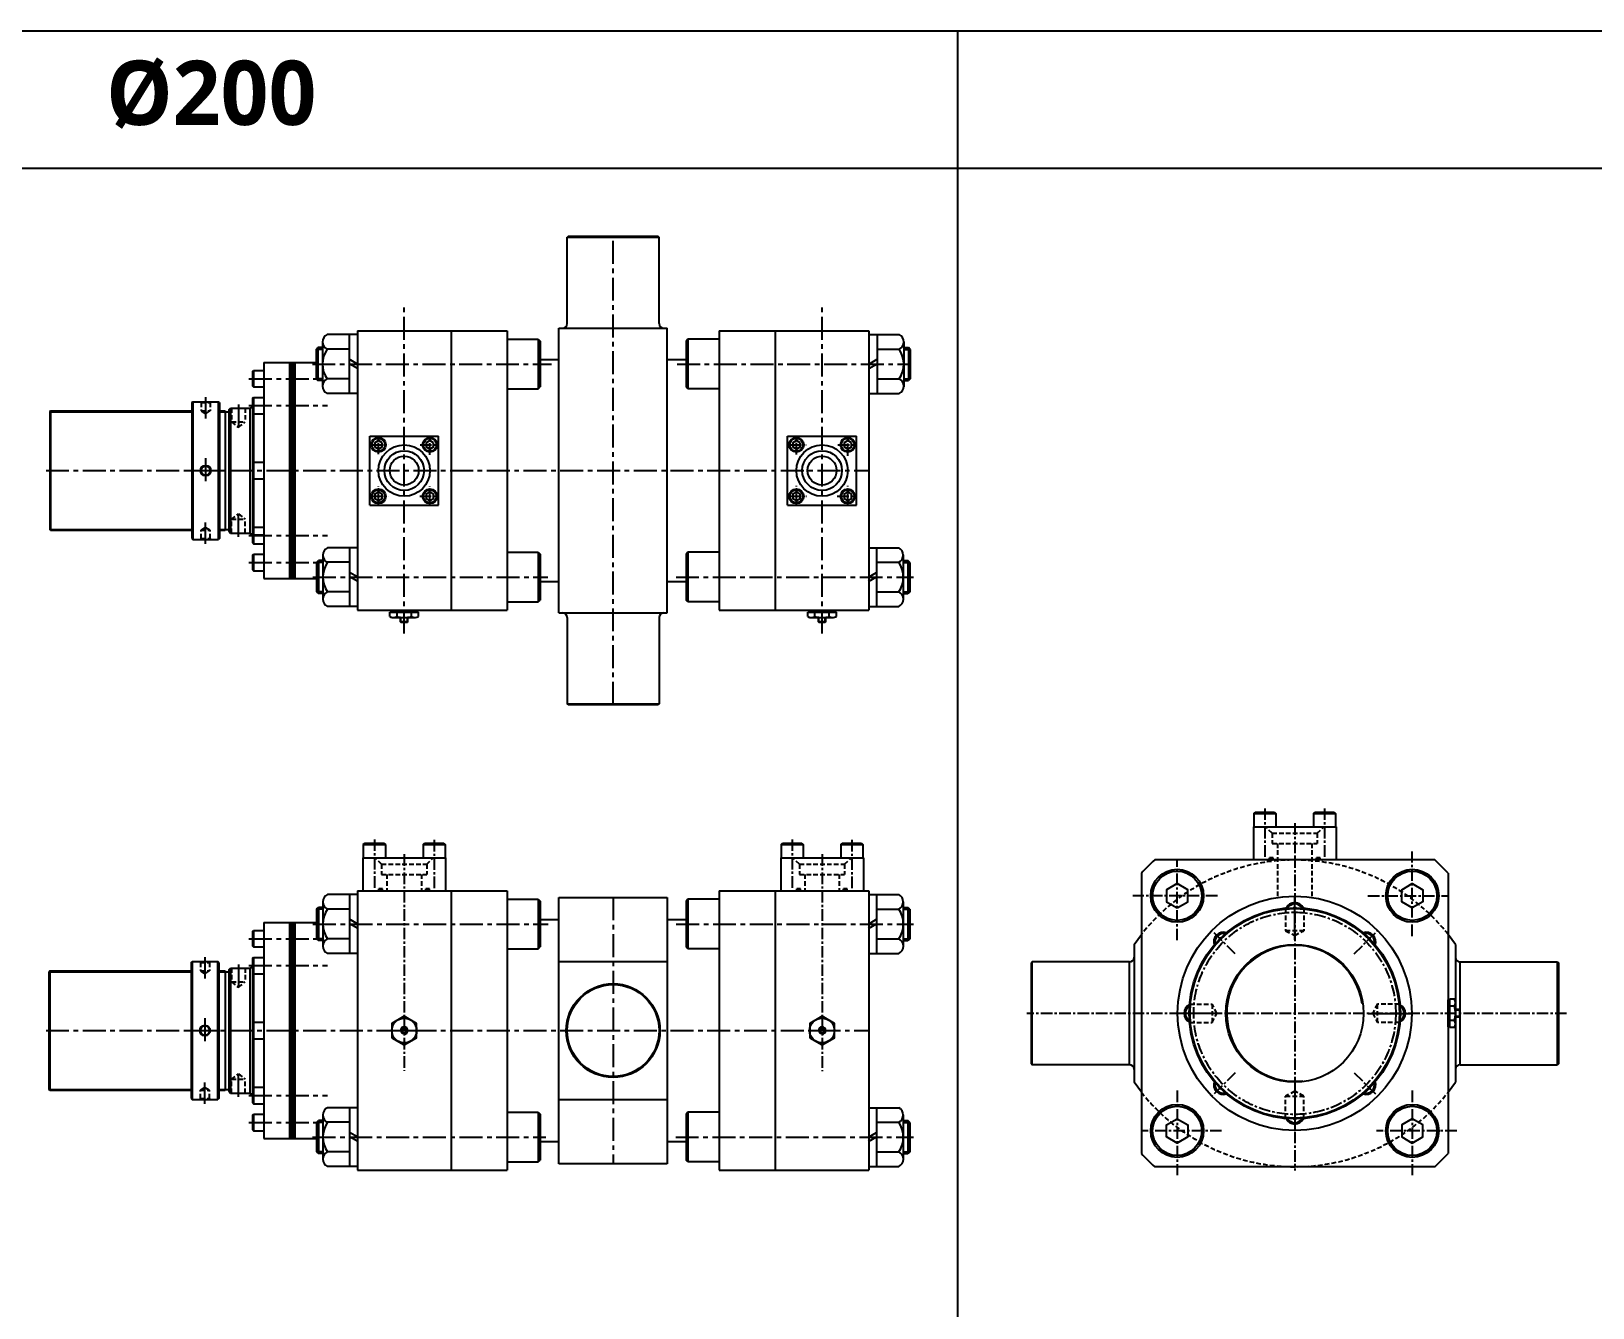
# Model space of a CAD drawing. Extents: x -819 to 9946, y 0 to 4813.
# Drawn here: x 4964 to 6664, y 1437 to 2827 of the extents above; entities that cross this region are included whole.
import ezdxf

# ---------------------------------------------------------------- set-up
doc = ezdxf.new("R2010")
doc.units = 0
doc.header["$LTSCALE"] = 10
doc.header["$MEASUREMENT"] = 0
for name, pattern in [('CENTER', [2, 1.25, -0.25, 0.25, -0.25]), ('CENTERX2', [4, 2.5, -0.5, 0.5, -0.5]), ('HIDDENX2', [0.75, 0.5, -0.25])]:
    doc.linetypes.add(name, pattern=pattern)
doc.layers.get('0').update_dxf_attribs({"linetype": 'CONTINUOUS'})
for name, color, linetype in [('BOM-UDEF', 3, 'CONTINUOUS'), ('CEN', 1, 'CENTERX2'), ('HID', 2, 'HIDDENX2'), ('ML', 7, 'CONTINUOUS')]:
    doc.layers.add(name, color=color, linetype=linetype)
doc.styles.add('문자', font='romans.shx')

msp = doc.modelspace()

# ---------------------------------------------------------------- linework, layer by layer
for p, q in [((9946.14, 2826.778), (0, 2826.778)), ((5972.619, 2826.778), (5972.619, 0)), ((9946.14, 2677.278), (0, 2677.278))]:
    msp.add_line(p, q)
at = {"color": 7, "linetype": 'Continuous'}
for p, q in [((5354.674, 2189.44), (5354.674, 2194.457)), ((5354.674, 2194.457), (5361.012, 2194.457)), ((5355.674, 2194.457), (5355.674, 2196.457)), ((5355.674, 2196.457), (5384.851, 2196.457)), ((5361.012, 2194.457), (5385.851, 2194.457)), ((5362.468, 2189.44), (5362.468, 2194.457)), ((5378.056, 2189.44), (5378.056, 2194.457)), ((5384.851, 2194.457), (5384.851, 2196.457)), ((5385.851, 2189.44), (5385.851, 2194.457)), ((5809.674, 2189.44), (5809.674, 2194.457)), ((5809.674, 2194.457), (5816.012, 2194.457)), ((5810.674, 2194.457), (5810.674, 2196.457)), ((5810.674, 2196.457), (5839.851, 2196.457)), ((5816.012, 2194.457), (5840.851, 2194.457)), ((5817.468, 2189.44), (5817.468, 2194.457)), ((5833.056, 2189.44), (5833.056, 2194.457)), ((5839.851, 2194.457), (5839.851, 2196.457)), ((5840.851, 2189.44), (5840.851, 2194.457)), ((5357.849, 2188.457), (5382.675, 2188.457)), ((5366.262, 2188.713), (5366.262, 2188.715)), ((5366.262, 2183.957), (5366.262, 2188.457)), ((5366.262, 2183.957), (5366.762, 2183.457)), ((5374.262, 2183.957), (5366.262, 2183.957)), ((5366.762, 2183.457), (5373.762, 2183.457)), ((5374.262, 2183.957), (5373.762, 2183.457)), ((5374.262, 2183.957), (5374.262, 2188.457)), ((5812.849, 2188.457), (5837.675, 2188.457)), ((5821.262, 2188.713), (5821.262, 2188.715)), ((5821.262, 2183.957), (5821.262, 2188.457)), ((5821.262, 2183.957), (5821.762, 2183.457)), ((5829.262, 2183.957), (5821.262, 2183.957)), ((5821.762, 2183.457), (5828.762, 2183.457)), ((5829.262, 2183.957), (5828.762, 2183.457)), ((5829.262, 2183.957), (5829.262, 2188.457)), ((6506.95, 1742.958), (6506.95, 1772.135)), ((6508.95, 1772.135), (6506.95, 1772.135)), ((6513.968, 1773.135), (6508.95, 1773.135)), ((6508.95, 1748.297), (6508.95, 1773.135)), ((6514.95, 1745.134), (6514.95, 1769.96)), ((6513.968, 1765.341), (6508.95, 1765.341)), ((6514.695, 1753.547), (6514.693, 1753.547)), ((6519.45, 1761.547), (6514.95, 1761.547)), ((6519.45, 1753.547), (6514.95, 1753.547)), ((6519.45, 1761.547), (6519.95, 1761.047)), ((6519.45, 1761.547), (6519.45, 1753.547)), ((6519.45, 1753.547), (6519.95, 1754.047)), ((6519.95, 1754.047), (6519.95, 1761.047)), ((6508.95, 1742.958), (6506.95, 1742.958)), ((6513.968, 1749.753), (6508.95, 1749.753)), ((6508.95, 1741.958), (6508.95, 1748.297)), ((6513.968, 1741.958), (6508.95, 1741.958))]:
    msp.add_line(p, q, dxfattribs=at)
at = {"color": 1, "linetype": 'CENTER', "ltscale": 5}
for p, q in [((5356.762, 1738.806), (5383.762, 1738.806)), ((5811.762, 1738.806), (5838.762, 1738.806))]:
    msp.add_line(p, q, dxfattribs=at)
at = {"color": 7, "linetype": 'Continuous'}
for points in [[(5356.762, 1731.011), (5370.262, 1723.217), (5383.762, 1731.011), (5383.762, 1746.6), (5370.262, 1754.394), (5356.762, 1746.6)], [(5811.762, 1731.011), (5825.262, 1723.217), (5838.762, 1731.011), (5838.762, 1746.6), (5825.262, 1754.394), (5811.762, 1746.6)], [(5368.819, 1741.306), (5367.375, 1738.806), (5368.819, 1736.306), (5371.705, 1736.306), (5373.149, 1738.806), (5371.705, 1741.306)], [(5823.819, 1741.306), (5822.375, 1738.806), (5823.819, 1736.306), (5826.705, 1736.306), (5828.149, 1738.806), (5826.705, 1741.306)]]:
    msp.add_lwpolyline(points, close=True, dxfattribs=at)
for centre, radius in [((5370.262, 1738.806), 13.5), ((5825.262, 1738.806), 13.5), ((5370.262, 1738.806), 3.5), ((5825.262, 1738.806), 3.5)]:
    msp.add_circle(centre, radius, dxfattribs=at)
for centre, radius, start, end in [((5357.849, 2194.08), 5.623, 235.615753, 270), ((5358.571, 2196.678), 8.22, 241.700645, 298.299355), ((5370.254, 2219.804), 31.347, 255.617183, 270.014071), ((5370.27, 2219.804), 31.347, 269.985929, 284.382817), ((5381.953, 2196.678), 8.22, 241.700645, 298.299355), ((5812.849, 2194.08), 5.623, 235.615753, 270), ((5813.571, 2196.678), 8.22, 241.700645, 298.299355), ((5825.254, 2219.804), 31.347, 255.617183, 270.014071), ((5825.27, 2219.804), 31.347, 269.985929, 284.382817), ((5836.953, 2196.678), 8.22, 241.700645, 298.299355), ((6506.73, 1769.238), 8.22, 331.700645, 28.299355), ((6483.603, 1757.555), 31.347, 359.985929, 14.382817), ((6483.603, 1757.539), 31.347, 345.617183, 0.014071), ((6506.73, 1745.856), 8.22, 331.700645, 28.299355), ((6509.327, 1745.134), 5.623, 325.615753, 0)]:
    msp.add_arc(centre, radius, start, end, dxfattribs=at)
at = {"layer": 'BOM-UDEF', "color": 0}
for p, q in [((5538.762, 2503.457), (5656.762, 2503.457)), ((5538.762, 2193.457), (5538.762, 2503.457)), ((5656.762, 2193.457), (5656.762, 2503.457)), ((4985.262, 2413.457), (4984.262, 2412.457)), ((4985.262, 2283.457), (4984.262, 2284.457)), ((5538.762, 2193.457), (5656.762, 2193.457)), ((5538.762, 1883.806), (5656.762, 1883.806)), ((5538.762, 1593.806), (5538.762, 1883.806)), ((5656.762, 1883.806), (5656.762, 1593.806)), ((6164.95, 1832.547), (6172.95, 1843.415)), ((6514.95, 1832.547), (6506.95, 1843.415)), ((4984.507, 1803.806), (4983.507, 1802.806)), ((5538.762, 1813.806), (5656.762, 1813.806)), ((6159.95, 1701.547), (6159.95, 1813.547)), ((6519.95, 1701.547), (6519.95, 1813.547)), ((4984.507, 1673.806), (4983.507, 1674.806)), ((6172.95, 1671.679), (6164.95, 1682.547)), ((6506.95, 1671.679), (6514.95, 1682.547)), ((5538.762, 1663.806), (5656.762, 1663.806)), ((5656.762, 1593.806), (5538.762, 1593.806))]:
    msp.add_line(p, q, dxfattribs=at)
for radius in [51, 50]:
    msp.add_circle((5597.762, 1738.806), radius, dxfattribs=at)
for centre, start, end in [((5542.762, 2508.457), 270, 0), ((5542.762, 2188.457), 0, 90), ((6159.95, 1696.547), 0, 90), ((6519.95, 1696.547), 90, 180)]:
    msp.add_arc(centre, 5, start, end, dxfattribs=at)
at = {"layer": 'CEN'}
for p, q in [((5597.762, 2093.457), (5597.762, 2603.457)), ((5370.262, 2170.957), (5370.262, 2525.957)), ((5825.262, 2170.957), (5825.262, 2525.957)), ((5201.262, 2448.457), (5274.262, 2448.457)), ((5270.262, 2464.457), (5530.688, 2464.457)), ((5286.18, 2448.457), (5286.262, 2448.457)), ((5667.418, 2464.457), (5921.262, 2464.457)), ((5154.09, 2428.321), (5154.09, 2405.097)), ((5189.762, 2420.457), (5189.762, 2392.847)), ((5201.262, 2419.167), (5286.678, 2419.167)), ((4980.262, 2348.457), (5875.71, 2348.457)), ((5133.481, 2348.457), (5174.708, 2348.457)), ((5133.481, 2348.457), (5174.708, 2348.457)), ((5154.09, 2361.94), (5154.09, 2334.975)), ((5189.762, 2276.457), (5189.762, 2304.067)), ((5154.09, 2268.594), (5154.09, 2291.818)), ((5201.262, 2277.747), (5286.678, 2277.747)), ((5201.262, 2248.457), (5274.814, 2248.457)), ((5270.814, 2232.457), (5526.5, 2232.457)), ((5666.221, 2232.457), (5924.71, 2232.457)), ((5597.762, 1883.806), (5597.762, 1593.806)), ((5270.814, 1854.806), (5527.007, 1854.806)), ((5666.524, 1854.806), (5924.71, 1854.806)), ((5201.262, 1838.806), (5274.814, 1838.806)), ((5153.335, 1818.67), (5153.335, 1795.446)), ((5189.762, 1810.806), (5189.762, 1783.196)), ((5201.262, 1809.516), (5286.678, 1809.516)), ((5153.335, 1752.288), (5153.335, 1725.323)), ((4980.262, 1738.806), (5875.71, 1738.806)), ((5132.726, 1738.806), (5173.953, 1738.806)), ((5132.726, 1738.806), (5173.953, 1738.806)), ((5189.762, 1666.806), (5189.762, 1694.416)), ((5153.335, 1658.942), (5153.335, 1682.166)), ((5201.262, 1668.095), (5286.678, 1668.095)), ((5201.262, 1638.806), (5274.814, 1638.806)), ((5270.538, 1622.806), (5524.445, 1622.806)), ((5665.893, 1622.806), (5924.71, 1622.806))]:
    msp.add_line(p, q, dxfattribs=at)
at = {"layer": 'HID'}
for p, q in [((5149.09, 2422.457), (5148.09, 2423.457)), ((5149.09, 2422.457), (5149.09, 2413.457)), ((5149.09, 2422.457), (5159.09, 2422.457)), ((5159.09, 2422.457), (5160.09, 2423.457)), ((5159.09, 2422.457), (5159.09, 2413.457)), ((5182.262, 2416.457), (5182.262, 2401.457)), ((5197.262, 2416.457), (5197.262, 2401.457)), ((5149.09, 2413.457), (5159.09, 2413.457)), ((5149.09, 2413.457), (5154.09, 2410.291)), ((5154.09, 2410.291), (5159.09, 2413.457)), ((5182.262, 2401.457), (5189.762, 2395.626)), ((5182.262, 2401.457), (5197.262, 2401.457)), ((5189.762, 2395.626), (5197.262, 2401.457)), ((5182.262, 2295.457), (5189.762, 2301.289)), ((5182.262, 2295.457), (5197.262, 2295.457)), ((5182.262, 2280.457), (5182.262, 2295.457)), ((5189.762, 2301.289), (5197.262, 2295.457)), ((5197.262, 2280.457), (5197.262, 2295.457)), ((5149.09, 2283.457), (5154.09, 2286.624)), ((5149.09, 2274.457), (5149.09, 2283.457)), ((5149.09, 2283.457), (5159.09, 2283.457)), ((5154.09, 2286.624), (5159.09, 2283.457)), ((5159.09, 2274.457), (5159.09, 2283.457)), ((5149.09, 2274.457), (5148.09, 2273.457)), ((5149.09, 2274.457), (5159.09, 2274.457)), ((5159.09, 2274.457), (5160.09, 2273.457)), ((6315.4, 1953.597), (6308.45, 1960.547)), ((6364.5, 1953.597), (6371.45, 1960.547)), ((6315.4, 1953.597), (6364.5, 1953.597)), ((6315.4, 1953.597), (6315.4, 1942.547)), ((6315.4, 1942.547), (6364.5, 1942.547)), ((6321.2, 1942.547), (6321.2, 1883.661)), ((6358.7, 1942.547), (6358.7, 1883.661)), ((6364.5, 1953.597), (6364.5, 1942.547)), ((5345.712, 1919.856), (5338.762, 1926.806)), ((5394.812, 1919.856), (5401.762, 1926.806)), ((5800.712, 1919.856), (5793.762, 1926.806)), ((5849.812, 1919.856), (5856.762, 1926.806)), ((6312.45, 1924.547), (6312.45, 1926.947)), ((6312.45, 1926.947), (6316.45, 1926.947)), ((6316.45, 1926.947), (6312.45, 1926.947)), ((6312.45, 1924.547), (6312.45, 1926.947)), ((6316.45, 1924.547), (6316.45, 1926.947)), ((6316.45, 1924.547), (6316.45, 1926.947)), ((6363.45, 1924.547), (6363.45, 1926.947)), ((6367.45, 1926.947), (6363.45, 1926.947)), ((6363.45, 1926.947), (6367.45, 1926.947)), ((6363.45, 1924.547), (6363.45, 1926.947)), ((6367.45, 1924.547), (6367.45, 1926.947)), ((6367.45, 1924.547), (6367.45, 1926.947)), ((5345.712, 1919.856), (5345.712, 1908.806)), ((5345.712, 1919.856), (5394.812, 1919.856)), ((5345.712, 1908.806), (5394.812, 1908.806)), ((5351.512, 1908.806), (5351.512, 1890.806)), ((5389.012, 1908.806), (5389.012, 1890.806)), ((5394.812, 1919.856), (5394.812, 1908.806)), ((5800.712, 1919.856), (5800.712, 1908.806)), ((5800.712, 1919.856), (5849.812, 1919.856)), ((5800.712, 1908.806), (5849.812, 1908.806)), ((5806.512, 1908.806), (5806.512, 1890.806)), ((5844.012, 1908.806), (5844.012, 1890.806)), ((5849.812, 1919.856), (5849.812, 1908.806)), ((5342.762, 1890.806), (5342.762, 1893.206)), ((5342.762, 1893.206), (5346.762, 1893.206)), ((5346.762, 1893.206), (5342.762, 1893.206)), ((5342.762, 1890.806), (5342.762, 1893.206)), ((5346.762, 1890.806), (5346.762, 1893.206)), ((5346.762, 1890.806), (5346.762, 1893.206)), ((5393.762, 1890.806), (5393.762, 1893.206)), ((5397.762, 1893.206), (5393.762, 1893.206)), ((5393.762, 1893.206), (5397.762, 1893.206)), ((5393.762, 1890.806), (5393.762, 1893.206)), ((5397.762, 1890.806), (5397.762, 1893.206)), ((5397.762, 1890.806), (5397.762, 1893.206)), ((5797.762, 1890.806), (5797.762, 1893.206)), ((5797.762, 1893.206), (5801.762, 1893.206)), ((5801.762, 1893.206), (5797.762, 1893.206)), ((5797.762, 1890.806), (5797.762, 1893.206)), ((5801.762, 1890.806), (5801.762, 1893.206)), ((5801.762, 1890.806), (5801.762, 1893.206)), ((5848.762, 1890.806), (5848.762, 1893.206)), ((5852.762, 1893.206), (5848.762, 1893.206)), ((5848.762, 1893.206), (5852.762, 1893.206)), ((5848.762, 1890.806), (5848.762, 1893.206)), ((5852.762, 1890.806), (5852.762, 1893.206)), ((5852.762, 1890.806), (5852.762, 1893.206)), ((6328.95, 1872.547), (6329.95, 1871.547)), ((6328.95, 1872.547), (6329.95, 1871.547)), ((6329.95, 1871.547), (6349.95, 1871.547)), ((6329.95, 1871.547), (6329.95, 1847.547)), ((6350.95, 1872.547), (6349.95, 1871.547)), ((6349.95, 1871.547), (6349.95, 1847.547)), ((6329.95, 1847.547), (6339.95, 1842.395)), ((6349.95, 1847.547), (6329.95, 1847.547)), ((6339.95, 1842.395), (6349.95, 1847.547)), ((5148.335, 1812.806), (5147.335, 1813.806)), ((5148.335, 1812.806), (5148.335, 1803.806)), ((5148.335, 1812.806), (5158.335, 1812.806)), ((5148.335, 1803.806), (5158.335, 1803.806)), ((5148.335, 1803.806), (5153.335, 1800.639)), ((5153.335, 1800.639), (5158.335, 1803.806)), ((5158.335, 1812.806), (5159.335, 1813.806)), ((5158.335, 1812.806), (5158.335, 1803.806)), ((5182.262, 1806.806), (5182.262, 1791.806)), ((5197.262, 1806.806), (5197.262, 1791.806)), ((5182.262, 1791.806), (5189.762, 1785.974)), ((5182.262, 1791.806), (5197.262, 1791.806)), ((5189.762, 1785.974), (5197.262, 1791.806)), ((6224.95, 1768.547), (6225.95, 1767.547)), ((6454.95, 1768.547), (6453.95, 1767.547)), ((6454.95, 1768.547), (6453.95, 1767.547)), ((6225.95, 1747.547), (6225.95, 1767.547)), ((6225.95, 1767.547), (6249.95, 1767.547)), ((6255.102, 1757.547), (6249.95, 1767.547)), ((6249.95, 1767.547), (6249.95, 1747.547)), ((6249.95, 1747.547), (6255.102, 1757.547)), ((6429.95, 1767.547), (6424.798, 1757.547)), ((6424.798, 1757.547), (6429.95, 1747.547)), ((6453.95, 1767.547), (6429.95, 1767.547)), ((6429.95, 1747.547), (6429.95, 1767.547)), ((6453.95, 1767.547), (6453.95, 1747.547)), ((6224.95, 1746.547), (6225.95, 1747.547)), ((6224.95, 1746.547), (6225.95, 1747.547)), ((6225.95, 1747.547), (6249.95, 1747.547)), ((6453.95, 1747.547), (6429.95, 1747.547)), ((6454.95, 1746.547), (6453.95, 1747.547)), ((5182.262, 1685.806), (5189.762, 1691.637)), ((5182.262, 1685.806), (5197.262, 1685.806)), ((5182.262, 1670.806), (5182.262, 1685.806)), ((5189.762, 1691.637), (5197.262, 1685.806)), ((5197.262, 1670.806), (5197.262, 1685.806)), ((5148.312, 1673.806), (5153.312, 1676.972)), ((5148.312, 1673.806), (5158.312, 1673.806)), ((5148.335, 1664.806), (5148.335, 1673.806)), ((5153.312, 1676.972), (5158.312, 1673.806)), ((5158.335, 1664.806), (5158.335, 1673.806)), ((6339.95, 1672.699), (6329.95, 1667.547)), ((6329.95, 1643.547), (6329.95, 1667.547)), ((6329.95, 1667.547), (6349.95, 1667.547)), ((6349.95, 1667.547), (6339.95, 1672.699)), ((6349.95, 1643.547), (6349.95, 1667.547)), ((5148.335, 1664.806), (5147.335, 1663.806)), ((5148.335, 1664.806), (5158.335, 1664.806)), ((5158.335, 1664.806), (5159.335, 1663.806)), ((6328.95, 1642.547), (6329.95, 1643.547)), ((6349.95, 1643.547), (6329.95, 1643.547)), ((6350.95, 1642.547), (6349.95, 1643.547)), ((6350.95, 1642.547), (6349.95, 1643.547))]:
    msp.add_line(p, q, dxfattribs=at)
for centre, radius, start, end in [((6339.95, 1712.107), 212.44, 38.177145, 141.822855), ((6313.787, 1925.747), 1.2, 90, 270), ((6315.119, 1925.747), 1.2, 270, 90), ((6364.781, 1925.747), 1.2, 90, 270), ((6366.113, 1925.747), 1.2, 270, 90), ((5344.099, 1892.006), 1.2, 90, 270), ((5345.431, 1892.006), 1.2, 270, 90), ((5395.093, 1892.006), 1.2, 90, 270), ((5396.425, 1892.006), 1.2, 270, 90), ((5799.099, 1892.006), 1.2, 90, 270), ((5800.431, 1892.006), 1.2, 270, 90), ((5850.093, 1892.006), 1.2, 90, 270), ((5851.425, 1892.006), 1.2, 270, 90), ((6339.95, 1802.987), 212.44, 218.177145, 321.822855)]:
    msp.add_arc(centre, radius, start, end, dxfattribs=at)
at = {"layer": 'ML'}
for p, q in [((5548.762, 2603.457), (5547.762, 2602.457)), ((5547.762, 2508.457), (5547.762, 2602.457)), ((5547.762, 2602.457), (5647.762, 2602.457)), ((5646.762, 2603.457), (5548.762, 2603.457)), ((5647.762, 2602.457), (5646.762, 2603.457)), ((5647.762, 2508.457), (5647.762, 2602.457)), ((5319.262, 2500.457), (5319.262, 2196.457)), ((5319.262, 2500.457), (5482.262, 2500.457)), ((5421.262, 2500.457), (5421.262, 2196.457)), ((5482.262, 2500.457), (5482.262, 2196.457)), ((5713.262, 2500.457), (5713.262, 2196.457)), ((5713.262, 2500.457), (5876.262, 2500.457)), ((5774.262, 2500.457), (5774.262, 2196.457)), ((5876.262, 2500.457), (5876.262, 2196.457)), ((5274.262, 2480.457), (5276.262, 2482.457)), ((5276.262, 2482.457), (5276.262, 2446.457)), ((5281.262, 2482.457), (5276.262, 2482.457)), ((5281.262, 2488.657), (5281.262, 2439.522)), ((5319.262, 2496.457), (5286.262, 2496.457)), ((5310.262, 2496.457), (5310.262, 2432.457)), ((5482.262, 2491.457), (5516.262, 2491.457)), ((5516.262, 2491.457), (5516.262, 2437.457)), ((5516.262, 2491.457), (5518.262, 2489.457)), ((5518.262, 2489.457), (5518.262, 2439.457)), ((5679.262, 2491.457), (5677.262, 2489.457)), ((5677.262, 2489.457), (5677.262, 2439.457)), ((5713.262, 2491.457), (5679.262, 2491.457)), ((5679.262, 2491.457), (5679.262, 2437.457)), ((5876.262, 2496.457), (5909.262, 2496.457)), ((5885.262, 2496.457), (5885.262, 2432.457)), ((5914.262, 2488.657), (5914.262, 2439.522)), ((5914.262, 2482.457), (5919.262, 2482.457)), ((5919.262, 2482.457), (5919.262, 2446.457)), ((5921.262, 2480.457), (5919.262, 2482.457)), ((5217.262, 2465.957), (5274.262, 2465.957)), ((5217.262, 2465.957), (5217.262, 2230.957)), ((5245.262, 2465.957), (5245.262, 2230.957)), ((5247.262, 2465.957), (5247.262, 2230.957)), ((5249.262, 2465.957), (5249.262, 2230.957)), ((5251.262, 2465.957), (5251.262, 2230.957)), ((5274.262, 2480.457), (5274.262, 2448.457)), ((5310.262, 2480.577), (5286.262, 2480.577)), ((5518.262, 2469.357), (5538.762, 2469.357)), ((5656.762, 2469.357), (5677.262, 2469.357)), ((5885.262, 2480.577), (5909.262, 2480.577)), ((5921.262, 2480.457), (5921.262, 2448.457)), ((5205.262, 2456.457), (5206.262, 2457.457)), ((5205.262, 2456.457), (5205.262, 2440.457)), ((5206.262, 2457.457), (5217.262, 2457.457)), ((5206.262, 2457.457), (5206.262, 2439.457)), ((5274.262, 2448.457), (5276.262, 2446.457)), ((5921.262, 2448.457), (5919.262, 2446.457)), ((5205.262, 2440.457), (5206.262, 2439.457)), ((5206.262, 2439.457), (5217.262, 2439.457)), ((5281.262, 2446.457), (5276.262, 2446.457)), ((5310.262, 2448.337), (5286.262, 2448.337)), ((5319.262, 2432.457), (5286.262, 2432.457)), ((5482.262, 2437.457), (5516.262, 2437.457)), ((5516.262, 2437.457), (5518.262, 2439.457)), ((5679.262, 2437.457), (5677.262, 2439.457)), ((5713.262, 2437.457), (5679.262, 2437.457)), ((5876.262, 2432.457), (5909.262, 2432.457)), ((5885.262, 2448.337), (5909.262, 2448.337)), ((5914.262, 2446.457), (5919.262, 2446.457)), ((5139.09, 2422.457), (5140.09, 2423.457)), ((5139.09, 2422.457), (5139.09, 2274.457)), ((5140.09, 2423.457), (5168.09, 2423.457)), ((5140.09, 2423.457), (5140.09, 2273.457)), ((5168.09, 2273.457), (5168.09, 2423.457)), ((5169.09, 2422.457), (5168.09, 2423.457)), ((5169.09, 2422.457), (5169.09, 2274.457)), ((5179.262, 2414.457), (5181.262, 2416.457)), ((5179.262, 2414.457), (5179.262, 2282.457)), ((5181.262, 2416.457), (5181.262, 2280.457)), ((5181.262, 2416.457), (5202.262, 2416.457)), ((5202.262, 2416.457), (5205.262, 2417.957)), ((5202.262, 2416.457), (5202.262, 2280.457)), ((5205.262, 2427.167), (5206.262, 2428.167)), ((5205.262, 2427.167), (5205.262, 2411.167)), ((5205.262, 2417.957), (5205.262, 2278.957)), ((5206.262, 2428.167), (5206.262, 2410.167)), ((5206.262, 2428.167), (5217.262, 2428.167)), ((5206.262, 2418.457), (5206.262, 2278.457)), ((4984.262, 2412.457), (4984.262, 2284.457)), ((4985.262, 2413.457), (5139.09, 2413.457)), ((4985.262, 2413.457), (4985.262, 2283.457)), ((5169.09, 2413.457), (5175.262, 2413.457)), ((5175.262, 2413.457), (5175.262, 2283.457)), ((5205.262, 2411.167), (5206.262, 2410.167)), ((5206.262, 2410.167), (5217.262, 2410.167)), ((5332.762, 2310.957), (5332.762, 2385.957)), ((5332.762, 2385.957), (5407.762, 2385.957)), ((5407.762, 2310.957), (5407.762, 2385.957)), ((5407.762, 2310.957), (5407.762, 2385.957)), ((5787.762, 2385.957), (5862.762, 2385.957)), ((5787.762, 2310.957), (5787.762, 2385.957)), ((5862.762, 2310.957), (5862.762, 2385.957)), ((5862.762, 2310.957), (5862.762, 2385.957)), ((5205.262, 2356.457), (5206.262, 2357.457)), ((5205.262, 2356.457), (5205.262, 2340.457)), ((5206.262, 2357.457), (5206.262, 2339.457)), ((5206.262, 2357.457), (5217.262, 2357.457)), ((5205.262, 2340.457), (5206.262, 2339.457)), ((5206.262, 2339.457), (5217.262, 2339.457)), ((5332.762, 2310.957), (5407.762, 2310.957)), ((5787.762, 2310.957), (5862.762, 2310.957)), ((4985.262, 2283.457), (5139.09, 2283.457)), ((5169.09, 2283.457), (5175.262, 2283.457)), ((5179.262, 2282.457), (5181.262, 2280.457)), ((5181.262, 2280.457), (5202.262, 2280.457)), ((5202.262, 2280.457), (5206.262, 2278.457)), ((5205.262, 2285.747), (5206.262, 2286.747)), ((5205.262, 2285.747), (5205.262, 2269.747)), ((5206.262, 2286.747), (5206.262, 2268.747)), ((5206.262, 2286.747), (5217.262, 2286.747)), ((5206.262, 2278.457), (5217.262, 2278.457)), ((5139.09, 2274.457), (5140.09, 2273.457)), ((5140.09, 2273.457), (5168.09, 2273.457)), ((5169.09, 2274.457), (5168.09, 2273.457)), ((5205.262, 2269.747), (5206.262, 2268.747)), ((5206.262, 2268.747), (5217.262, 2268.747)), ((5319.814, 2264.457), (5286.814, 2264.457)), ((5310.814, 2264.457), (5310.814, 2200.457)), ((5875.71, 2264.457), (5908.71, 2264.457)), ((5884.71, 2264.457), (5884.71, 2200.457)), ((5205.262, 2256.457), (5206.262, 2257.457)), ((5205.262, 2256.457), (5205.262, 2240.457)), ((5206.262, 2257.457), (5217.262, 2257.457)), ((5206.262, 2257.457), (5206.262, 2239.457)), ((5274.814, 2248.457), (5276.814, 2250.457)), ((5274.814, 2248.457), (5274.814, 2216.457)), ((5276.814, 2250.457), (5276.814, 2214.457)), ((5281.814, 2250.457), (5276.814, 2250.457)), ((5281.814, 2256.657), (5281.814, 2207.522)), ((5310.814, 2248.577), (5286.814, 2248.577)), ((5482.262, 2259.457), (5516.262, 2259.457)), ((5516.262, 2259.457), (5516.262, 2205.457)), ((5516.262, 2259.457), (5518.262, 2257.457)), ((5518.262, 2257.457), (5518.262, 2207.457)), ((5679.262, 2259.457), (5677.262, 2257.457)), ((5677.262, 2257.457), (5677.262, 2207.457)), ((5713.262, 2259.457), (5679.262, 2259.457)), ((5679.262, 2259.457), (5679.262, 2205.457)), ((5884.71, 2248.577), (5908.71, 2248.577)), ((5913.71, 2256.657), (5913.71, 2207.522)), ((5913.71, 2250.457), (5918.71, 2250.457)), ((5918.71, 2250.457), (5918.71, 2214.457)), ((5920.71, 2248.457), (5918.71, 2250.457)), ((5920.71, 2248.457), (5920.71, 2216.457)), ((5205.262, 2240.457), (5206.262, 2239.457)), ((5206.262, 2239.457), (5217.262, 2239.457)), ((5217.262, 2230.957), (5274.814, 2230.957)), ((5518.262, 2227.557), (5538.762, 2227.557)), ((5656.762, 2227.557), (5677.262, 2227.557)), ((5274.814, 2216.457), (5276.814, 2214.457)), ((5281.814, 2214.457), (5276.814, 2214.457)), ((5310.814, 2216.337), (5286.814, 2216.337)), ((5884.71, 2216.337), (5908.71, 2216.337)), ((5913.71, 2214.457), (5918.71, 2214.457)), ((5920.71, 2216.457), (5918.71, 2214.457)), ((5319.814, 2200.457), (5286.814, 2200.457)), ((5319.262, 2196.457), (5482.262, 2196.457)), ((5482.262, 2205.457), (5516.262, 2205.457)), ((5516.262, 2205.457), (5518.262, 2207.457)), ((5679.262, 2205.457), (5677.262, 2207.457)), ((5713.262, 2205.457), (5679.262, 2205.457)), ((5713.262, 2196.457), (5876.262, 2196.457)), ((5875.71, 2200.457), (5908.71, 2200.457)), ((5547.762, 2188.457), (5547.762, 2094.457)), ((5647.762, 2188.457), (5647.762, 2094.457)), ((5548.762, 2093.457), (5547.762, 2094.457)), ((5547.762, 2094.457), (5647.762, 2094.457)), ((5646.762, 2093.457), (5548.762, 2093.457)), ((5647.762, 2094.457), (5646.762, 2093.457)), ((6295.45, 1975.047), (6296.95, 1976.547)), ((6295.45, 1975.047), (6319.45, 1975.047)), ((6295.45, 1975.047), (6295.45, 1960.547)), ((6296.95, 1976.547), (6317.95, 1976.547)), ((6317.95, 1976.547), (6319.45, 1975.047)), ((6319.45, 1975.047), (6319.45, 1960.547)), ((6360.45, 1975.047), (6361.95, 1976.547)), ((6360.45, 1975.047), (6384.45, 1975.047)), ((6360.45, 1975.047), (6360.45, 1960.547)), ((6361.95, 1976.547), (6382.95, 1976.547)), ((6382.95, 1976.547), (6384.45, 1975.047)), ((6384.45, 1975.047), (6384.45, 1960.547)), ((6294.95, 1960.547), (6384.95, 1960.547)), ((6294.95, 1960.547), (6294.95, 1924.547)), ((6384.95, 1960.547), (6384.95, 1924.547)), ((5325.762, 1941.306), (5327.262, 1942.806)), ((5325.762, 1941.306), (5325.762, 1926.806)), ((5325.762, 1941.306), (5349.762, 1941.306)), ((5327.262, 1942.806), (5348.262, 1942.806)), ((5348.262, 1942.806), (5349.762, 1941.306)), ((5349.762, 1941.306), (5349.762, 1926.806)), ((5390.762, 1941.306), (5392.262, 1942.806)), ((5390.762, 1941.306), (5390.762, 1926.806)), ((5390.762, 1941.306), (5414.762, 1941.306)), ((5392.262, 1942.806), (5413.262, 1942.806)), ((5413.262, 1942.806), (5414.762, 1941.306)), ((5414.762, 1941.306), (5414.762, 1926.806)), ((5780.762, 1941.306), (5782.262, 1942.806)), ((5780.762, 1941.306), (5804.762, 1941.306)), ((5780.762, 1941.306), (5780.762, 1926.806)), ((5782.262, 1942.806), (5803.262, 1942.806)), ((5803.262, 1942.806), (5804.762, 1941.306)), ((5804.762, 1941.306), (5804.762, 1926.806)), ((5845.762, 1941.306), (5847.262, 1942.806)), ((5845.762, 1941.306), (5869.762, 1941.306)), ((5845.762, 1941.306), (5845.762, 1926.806)), ((5847.262, 1942.806), (5868.262, 1942.806)), ((5868.262, 1942.806), (5869.762, 1941.306)), ((5869.762, 1941.306), (5869.762, 1926.806)), ((5325.262, 1926.806), (5415.262, 1926.806)), ((5325.262, 1926.806), (5325.262, 1890.806)), ((5415.262, 1926.806), (5415.262, 1890.806)), ((5780.262, 1926.806), (5780.262, 1890.806)), ((5780.262, 1926.806), (5870.262, 1926.806)), ((5870.262, 1926.806), (5870.262, 1890.806)), ((6492.48, 1924.547), (6187.42, 1924.547)), ((6172.95, 1910.077), (6172.95, 1605.016)), ((6506.95, 1910.077), (6506.95, 1605.016)), ((5319.262, 1890.806), (5482.262, 1890.806)), ((5319.262, 1890.806), (5319.262, 1586.806)), ((5421.262, 1890.806), (5421.262, 1586.806)), ((5482.262, 1890.806), (5482.262, 1586.806)), ((5713.262, 1890.806), (5713.262, 1586.806)), ((5713.262, 1890.806), (5876.262, 1890.806)), ((5774.262, 1890.806), (5774.262, 1586.806)), ((5876.262, 1890.806), (5876.262, 1586.806)), ((5274.814, 1870.806), (5276.814, 1872.806)), ((5274.814, 1870.806), (5274.814, 1838.806)), ((5276.814, 1872.806), (5276.814, 1836.806)), ((5281.814, 1872.806), (5276.814, 1872.806)), ((5281.814, 1879.005), (5281.814, 1829.87)), ((5319.814, 1886.806), (5286.814, 1886.806)), ((5310.814, 1870.926), (5286.814, 1870.926)), ((5310.814, 1886.806), (5310.814, 1822.806)), ((5482.262, 1881.806), (5516.262, 1881.806)), ((5516.262, 1881.806), (5518.262, 1879.806)), ((5516.262, 1881.806), (5516.262, 1827.806)), ((5518.262, 1879.806), (5518.262, 1829.806)), ((5679.262, 1881.806), (5677.262, 1879.806)), ((5677.262, 1879.806), (5677.262, 1829.806)), ((5679.262, 1881.806), (5679.262, 1827.806)), ((5713.262, 1881.806), (5679.262, 1881.806)), ((5875.71, 1886.806), (5908.71, 1886.806)), ((5884.71, 1886.806), (5884.71, 1822.806)), ((5884.71, 1870.926), (5908.71, 1870.926)), ((5913.71, 1879.005), (5913.71, 1829.87)), ((5913.71, 1872.806), (5918.71, 1872.806)), ((5918.71, 1872.806), (5918.71, 1836.806)), ((5920.71, 1870.806), (5918.71, 1872.806)), ((5920.71, 1870.806), (5920.71, 1838.806)), ((5217.262, 1856.306), (5274.814, 1856.306)), ((5217.262, 1856.306), (5217.262, 1621.306)), ((5245.262, 1856.306), (5245.262, 1621.306)), ((5247.262, 1856.306), (5247.262, 1621.306)), ((5249.262, 1856.306), (5249.262, 1621.306)), ((5251.262, 1856.306), (5251.262, 1621.306)), ((5518.262, 1859.706), (5538.762, 1859.706)), ((5656.762, 1859.706), (5677.262, 1859.706)), ((5205.262, 1846.806), (5206.262, 1847.806)), ((5205.262, 1846.806), (5205.262, 1830.806)), ((5206.262, 1847.806), (5217.262, 1847.806)), ((5206.262, 1847.806), (5206.262, 1829.806)), ((5274.814, 1838.806), (5276.814, 1836.806)), ((5281.814, 1836.806), (5276.814, 1836.806)), ((5310.814, 1838.686), (5286.814, 1838.686)), ((5884.71, 1838.686), (5908.71, 1838.686)), ((5913.71, 1836.806), (5918.71, 1836.806)), ((5920.71, 1838.806), (5918.71, 1836.806)), ((5205.262, 1830.806), (5206.262, 1829.806)), ((5206.262, 1829.806), (5217.262, 1829.806)), ((5319.814, 1822.806), (5286.814, 1822.806)), ((5482.262, 1827.806), (5516.262, 1827.806)), ((5516.262, 1827.806), (5518.262, 1829.806)), ((5679.262, 1827.806), (5677.262, 1829.806)), ((5713.262, 1827.806), (5679.262, 1827.806)), ((5875.71, 1822.806), (5908.71, 1822.806)), ((6164.95, 1832.547), (6164.95, 1682.547)), ((6514.95, 1832.547), (6514.95, 1682.547)), ((4983.507, 1802.806), (4983.507, 1674.806)), ((4984.507, 1803.806), (5138.335, 1803.806)), ((4984.507, 1803.806), (4984.507, 1673.806)), ((5138.335, 1812.806), (5139.335, 1813.806)), ((5138.335, 1812.806), (5138.335, 1664.806)), ((5139.335, 1813.806), (5139.335, 1663.806)), ((5139.335, 1813.806), (5167.335, 1813.806)), ((5167.335, 1663.806), (5167.335, 1813.806)), ((5168.335, 1812.806), (5167.335, 1813.806)), ((5168.335, 1812.806), (5168.335, 1664.806)), ((5168.335, 1803.806), (5175.262, 1803.806)), ((5175.262, 1803.806), (5175.262, 1673.806)), ((5179.262, 1804.806), (5181.262, 1806.806)), ((5179.262, 1804.806), (5179.262, 1672.806)), ((5181.262, 1806.806), (5181.262, 1670.806)), ((5181.262, 1806.806), (5202.262, 1806.806)), ((5202.262, 1806.806), (5205.262, 1808.306)), ((5202.262, 1806.806), (5202.262, 1670.806)), ((5205.262, 1817.516), (5206.262, 1818.516)), ((5205.262, 1817.516), (5205.262, 1801.516)), ((5205.262, 1808.306), (5205.262, 1669.306)), ((5206.262, 1818.516), (5217.262, 1818.516)), ((5206.262, 1818.516), (5206.262, 1800.516)), ((5206.262, 1808.806), (5206.262, 1668.806)), ((6053.95, 1813.547), (6052.95, 1812.547)), ((6052.95, 1812.547), (6052.95, 1702.547)), ((6159.95, 1813.547), (6053.95, 1813.547)), ((6053.95, 1701.547), (6053.95, 1813.547)), ((6519.95, 1813.547), (6625.95, 1813.547)), ((6625.95, 1813.547), (6626.95, 1812.547)), ((6625.95, 1701.547), (6625.95, 1813.547)), ((6626.95, 1812.547), (6626.95, 1702.547)), ((5205.262, 1801.516), (5206.262, 1800.516)), ((5206.262, 1800.516), (5217.262, 1800.516)), ((5205.262, 1746.806), (5206.262, 1747.806)), ((5205.262, 1746.806), (5205.262, 1730.806)), ((5206.262, 1747.806), (5206.262, 1729.806)), ((5206.262, 1747.806), (5217.262, 1747.806)), ((5205.262, 1730.806), (5206.262, 1729.806)), ((5206.262, 1729.806), (5217.262, 1729.806)), ((6052.95, 1702.547), (6053.95, 1701.547)), ((6159.95, 1701.547), (6053.95, 1701.547)), ((6519.95, 1701.547), (6625.95, 1701.547)), ((6626.95, 1702.547), (6625.95, 1701.547)), ((4984.507, 1673.806), (5138.335, 1673.806)), ((5168.335, 1673.806), (5175.262, 1673.806)), ((5179.262, 1672.806), (5181.262, 1670.806)), ((5181.262, 1670.806), (5202.262, 1670.806)), ((5202.262, 1670.806), (5205.262, 1669.306)), ((5205.262, 1676.095), (5206.262, 1677.095)), ((5205.262, 1676.095), (5205.262, 1660.095)), ((5206.262, 1677.095), (5217.262, 1677.095)), ((5206.262, 1677.095), (5206.262, 1659.095)), ((5138.335, 1664.806), (5139.335, 1663.806)), ((5139.335, 1663.806), (5167.335, 1663.806)), ((5168.335, 1664.806), (5167.335, 1663.806)), ((5205.262, 1660.095), (5206.262, 1659.095)), ((5206.262, 1659.095), (5217.262, 1659.095)), ((5319.814, 1654.806), (5286.814, 1654.806)), ((5310.814, 1654.806), (5310.814, 1590.806)), ((5482.262, 1649.806), (5516.262, 1649.806)), ((5516.262, 1649.806), (5516.262, 1595.806)), ((5516.262, 1649.806), (5518.262, 1647.806)), ((5679.262, 1649.806), (5677.262, 1647.806)), ((5713.262, 1649.806), (5679.262, 1649.806)), ((5679.262, 1649.806), (5679.262, 1595.806)), ((5875.71, 1654.806), (5908.71, 1654.806)), ((5884.71, 1654.806), (5884.71, 1590.806)), ((5205.262, 1646.806), (5206.262, 1647.806)), ((5205.262, 1646.806), (5205.262, 1630.806)), ((5206.262, 1647.806), (5217.262, 1647.806)), ((5206.262, 1647.806), (5206.262, 1629.806)), ((5274.814, 1638.806), (5276.814, 1640.806)), ((5274.814, 1638.806), (5274.814, 1606.806)), ((5276.814, 1640.806), (5276.814, 1604.806)), ((5281.814, 1640.806), (5276.814, 1640.806)), ((5281.814, 1647.005), (5281.814, 1597.87)), ((5310.814, 1638.926), (5286.814, 1638.926)), ((5518.262, 1647.806), (5518.262, 1597.806)), ((5677.262, 1647.806), (5677.262, 1597.806)), ((5884.71, 1638.926), (5908.71, 1638.926)), ((5913.71, 1647.005), (5913.71, 1597.87)), ((5913.71, 1640.806), (5918.71, 1640.806)), ((5918.71, 1640.806), (5918.71, 1604.806)), ((5920.71, 1638.806), (5918.71, 1640.806)), ((5920.71, 1638.806), (5920.71, 1606.806)), ((5205.262, 1630.806), (5206.262, 1629.806)), ((5206.262, 1629.806), (5217.262, 1629.806)), ((5217.262, 1621.306), (5274.814, 1621.306)), ((5518.262, 1617.906), (5538.762, 1617.906)), ((5656.762, 1617.906), (5677.262, 1617.906)), ((5274.814, 1606.806), (5276.814, 1604.806)), ((5281.814, 1604.806), (5276.814, 1604.806)), ((5310.814, 1606.686), (5286.814, 1606.686)), ((5884.71, 1606.686), (5908.71, 1606.686)), ((5913.71, 1604.806), (5918.71, 1604.806)), ((5920.71, 1606.806), (5918.71, 1604.806)), ((5319.814, 1590.806), (5286.814, 1590.806)), ((5319.262, 1586.806), (5482.262, 1586.806)), ((5482.262, 1595.806), (5516.262, 1595.806)), ((5516.262, 1595.806), (5518.262, 1597.806)), ((5679.262, 1595.806), (5677.262, 1597.806)), ((5713.262, 1595.806), (5679.262, 1595.806)), ((5713.262, 1586.806), (5876.262, 1586.806)), ((5875.71, 1590.806), (5908.71, 1590.806)), ((6492.48, 1590.547), (6187.42, 1590.547))]:
    msp.add_line(p, q, dxfattribs=at)
at = {"layer": 'ML', "color": 2}
for p, q in [((5281.262, 2480.457), (5274.262, 2480.457)), ((5319.262, 2464.457), (5310.262, 2469.641)), ((5876.262, 2464.457), (5885.262, 2469.641)), ((5914.262, 2480.457), (5921.262, 2480.457)), ((5281.262, 2448.457), (5274.262, 2448.457)), ((5319.262, 2459.611), (5310.262, 2464.795)), ((5876.262, 2459.611), (5885.262, 2464.795)), ((5914.262, 2448.457), (5921.262, 2448.457)), ((4984.262, 2412.457), (5139.09, 2412.457)), ((5169.09, 2412.457), (5179.262, 2412.457)), ((4984.262, 2284.457), (5139.09, 2284.457)), ((5169.09, 2284.457), (5179.262, 2284.457)), ((5281.814, 2248.457), (5274.814, 2248.457)), ((5913.71, 2248.457), (5920.71, 2248.457)), ((5319.814, 2232.457), (5310.814, 2237.641)), ((5319.814, 2227.611), (5310.814, 2232.795)), ((5875.71, 2232.457), (5884.71, 2237.641)), ((5875.71, 2227.611), (5884.71, 2232.795)), ((5281.814, 2216.457), (5274.814, 2216.457)), ((5913.71, 2216.457), (5920.71, 2216.457)), ((5366.762, 2188.653), (5366.762, 2188.654)), ((5366.762, 2183.457), (5366.762, 2188.457)), ((5373.762, 2183.457), (5373.762, 2188.457)), ((5821.762, 2188.653), (5821.762, 2188.654)), ((5821.762, 2183.457), (5821.762, 2188.457)), ((5828.762, 2183.457), (5828.762, 2188.457)), ((5281.814, 1870.806), (5274.814, 1870.806)), ((5913.71, 1870.806), (5920.71, 1870.806)), ((5319.814, 1854.806), (5310.814, 1859.989)), ((5319.814, 1849.959), (5310.814, 1855.143)), ((5875.71, 1854.806), (5884.71, 1859.989)), ((5875.71, 1849.959), (5884.71, 1855.143)), ((5281.814, 1838.806), (5274.814, 1838.806)), ((5913.71, 1838.806), (5920.71, 1838.806)), ((4983.507, 1802.806), (5138.335, 1802.806)), ((5168.335, 1802.806), (5179.262, 1802.806)), ((6514.755, 1754.047), (6514.753, 1754.047)), ((6519.95, 1761.047), (6514.95, 1761.047)), ((6519.95, 1754.047), (6514.95, 1754.047)), ((4983.507, 1674.806), (5138.335, 1674.806)), ((5168.335, 1674.806), (5179.262, 1674.806)), ((5281.814, 1638.806), (5274.814, 1638.806)), ((5913.71, 1638.806), (5920.71, 1638.806)), ((5319.814, 1622.806), (5310.814, 1627.989)), ((5319.814, 1617.959), (5310.814, 1623.143)), ((5875.71, 1622.806), (5884.71, 1627.989)), ((5875.71, 1617.959), (5884.71, 1623.143)), ((5281.814, 1606.806), (5274.814, 1606.806)), ((5913.71, 1606.806), (5920.71, 1606.806))]:
    msp.add_line(p, q, dxfattribs=at)
at = {"layer": 'ML', "color": 1, "linetype": 'CENTER'}
for p, q in [((5342.262, 2366.291), (5342.262, 2385.957)), ((5398.262, 2365.66), (5398.262, 2385.957)), ((5797.262, 2366.099), (5797.262, 2385.957)), ((5853.262, 2365.303), (5853.262, 2385.957)), ((5332.762, 2376.457), (5352.771, 2376.457)), ((5387.663, 2376.457), (5407.762, 2376.457)), ((5787.762, 2376.457), (5808.094, 2376.457)), ((5842.507, 2376.457), (5862.762, 2376.457)), ((5853.262, 2364.507), (5853.262, 2365.144)), ((5342.262, 2310.957), (5342.262, 2331.577)), ((5398.262, 2310.957), (5398.262, 2331.42)), ((5797.262, 2310.957), (5797.262, 2332.025)), ((5853.262, 2310.957), (5853.262, 2331.707)), ((5332.762, 2320.457), (5352.929, 2320.457)), ((5387.189, 2320.457), (5407.762, 2320.457)), ((5787.762, 2320.457), (5808.413, 2320.457)), ((5841.87, 2320.457), (5862.762, 2320.457)), ((6307.45, 1980.547), (6307.45, 1924.547)), ((6372.45, 1980.547), (6372.45, 1924.547)), ((6339.95, 1964.547), (6339.95, 1920.547)), ((5337.762, 1946.806), (5337.762, 1890.806)), ((5402.762, 1946.345), (5402.762, 1890.806)), ((5792.762, 1946.806), (5792.762, 1890.806)), ((5857.762, 1946.345), (5857.762, 1890.806)), ((5370.262, 1930.806), (5370.262, 1695.111)), ((5825.262, 1930.806), (5825.262, 1694.651)), ((6211.95, 1837.199), (6211.95, 1924.547)), ((6339.95, 1928.547), (6339.95, 1586.547)), ((6467.95, 1841.724), (6467.95, 1933.909)), ((6255.773, 1885.547), (6163.588, 1885.547)), ((6339.95, 1837.547), (6339.95, 1885.047)), ((6339.95, 1849.153), (6339.95, 1885.047)), ((6419.603, 1885.547), (6506.95, 1885.547)), ((6275.175, 1822.322), (6249.794, 1847.703)), ((6404.725, 1822.322), (6430.106, 1847.703)), ((6636, 1757.547), (6048.067, 1757.547)), ((6259.95, 1757.547), (6212.45, 1757.547)), ((6259.95, 1757.547), (6212.45, 1757.547)), ((6248.344, 1757.547), (6212.45, 1757.547)), ((6419.95, 1757.547), (6467.45, 1757.547)), ((6431.556, 1757.547), (6467.45, 1757.547)), ((6275.175, 1692.771), (6249.794, 1667.391)), ((6404.725, 1692.771), (6430.106, 1667.391)), ((6211.95, 1673.37), (6211.95, 1581.185)), ((6339.95, 1677.547), (6339.95, 1630.047)), ((6467.95, 1673.37), (6467.95, 1581.185)), ((6339.95, 1665.941), (6339.95, 1630.047)), ((6260.297, 1629.547), (6172.95, 1629.547)), ((6516.297, 1629.547), (6428.95, 1629.547))]:
    msp.add_line(p, q, dxfattribs=at)
at = {"layer": 'ML'}
for points in [[(5346.262, 2378.767), (5342.262, 2381.076), (5338.262, 2378.767), (5338.262, 2374.148), (5342.262, 2371.839), (5346.262, 2374.148)], [(5402.262, 2378.767), (5398.262, 2381.076), (5394.262, 2378.767), (5394.262, 2374.148), (5398.262, 2371.839), (5402.262, 2374.148)], [(5801.262, 2378.767), (5797.262, 2381.076), (5793.262, 2378.767), (5793.262, 2374.148), (5797.262, 2371.839), (5801.262, 2374.148)], [(5857.262, 2378.767), (5853.262, 2381.076), (5849.262, 2378.767), (5849.262, 2374.148), (5853.262, 2371.839), (5857.262, 2374.148)], [(5346.262, 2322.767), (5342.262, 2325.076), (5338.262, 2322.767), (5338.262, 2318.148), (5342.262, 2315.839), (5346.262, 2318.148)], [(5402.262, 2322.767), (5398.262, 2325.076), (5394.262, 2322.767), (5394.262, 2318.148), (5398.262, 2315.839), (5402.262, 2318.148)], [(5801.262, 2322.767), (5797.262, 2325.076), (5793.262, 2322.767), (5793.262, 2318.148), (5797.262, 2315.839), (5801.262, 2318.148)], [(5857.262, 2322.767), (5853.262, 2325.076), (5849.262, 2322.767), (5849.262, 2318.148), (5853.262, 2315.839), (5857.262, 2318.148)], [(6211.95, 1872.295), (6223.427, 1878.921), (6223.427, 1892.173), (6211.95, 1898.799), (6200.473, 1892.173), (6200.473, 1878.921)], [(6467.95, 1872.295), (6456.473, 1878.921), (6456.473, 1892.173), (6467.95, 1898.799), (6479.427, 1892.173), (6479.427, 1878.921)], [(6211.95, 1642.799), (6223.427, 1636.173), (6223.427, 1622.921), (6211.95, 1616.295), (6200.473, 1622.921), (6200.473, 1636.173)], [(6467.95, 1642.799), (6456.473, 1636.173), (6456.473, 1622.921), (6467.95, 1616.295), (6479.427, 1622.921), (6479.427, 1636.173)]]:
    msp.add_lwpolyline(points, close=True, dxfattribs=at)
for points in [[(6341.405, 1872.538), (6339.95, 1873.378), (6338.495, 1872.538)], [(6259.668, 1839.886), (6258.045, 1839.452), (6257.611, 1837.829)], [(6422.289, 1837.829), (6421.855, 1839.452), (6420.232, 1839.886)], [(6224.959, 1759.002), (6224.119, 1757.547), (6224.959, 1756.092)], [(6454.941, 1756.092), (6455.781, 1757.547), (6454.941, 1759.002)], [(6257.611, 1677.265), (6258.045, 1675.642), (6259.668, 1675.207)], [(6420.232, 1675.207), (6421.855, 1675.642), (6422.289, 1677.265)], [(6338.495, 1642.556), (6339.95, 1641.716), (6341.405, 1642.556)]]:
    msp.add_lwpolyline(points, dxfattribs=at)
for centre, radius in [((5342.262, 2376.457), 8), ((5342.262, 2376.457), 7), ((5398.262, 2376.457), 8), ((5398.262, 2376.457), 7), ((5797.262, 2376.457), 8), ((5797.262, 2376.457), 7), ((5853.262, 2376.457), 8), ((5853.262, 2376.457), 7), ((5370.262, 2348.457), 28), ((5370.262, 2348.457), 21.6), ((5370.262, 2348.457), 15.75), ((5825.262, 2348.457), 28), ((5825.262, 2348.457), 21.6), ((5825.262, 2348.457), 15.75), ((5154.09, 2348.457), 5.698), ((5154.09, 2348.457), 5), ((5342.262, 2320.457), 8), ((5342.262, 2320.457), 7), ((5398.262, 2320.457), 8), ((5398.262, 2320.457), 7), ((5797.262, 2320.457), 8), ((5797.262, 2320.457), 7), ((5853.262, 2320.457), 8), ((5853.262, 2320.457), 7), ((6211.95, 1885.547), 28.795), ((6211.95, 1885.547), 26.795), ((6467.95, 1885.547), 28.795), ((6467.95, 1885.547), 26.795), ((6339.95, 1757.547), 127.5), ((6339.95, 1757.547), 115), ((6339.95, 1757.547), 114), ((6339.95, 1757.547), 75), ((5153.335, 1738.806), 5.698), ((5153.335, 1738.806), 5), ((6211.95, 1629.547), 28.795), ((6211.95, 1629.547), 26.795), ((6467.95, 1629.547), 28.795), ((6467.95, 1629.547), 26.795)]:
    msp.add_circle(centre, radius, dxfattribs=at)
at = {"layer": 'ML', "color": 1, "linetype": 'CENTER'}
msp.add_circle((6339.95, 1757.547), 110, dxfattribs=at)
at = {"layer": 'ML'}
for centre, radius, start, end in [((5652.762, 2508.457), 5, 180, 270), ((5290.064, 2488.517), 8.804, 115.589407, 244.410593), ((5905.46, 2488.517), 8.804, 295.589407, 64.410593), ((5309.747, 2464.457), 28.485, 145.534969, 214.465031), ((5885.777, 2464.457), 28.485, 325.534969, 34.465031), ((5289.99, 2440.397), 8.772, 115.149343, 244.850657), ((5905.534, 2440.397), 8.772, 295.149343, 64.850657), ((5290.616, 2256.517), 8.804, 115.589407, 244.410593), ((5904.908, 2256.517), 8.804, 295.589407, 64.410593), ((5310.299, 2232.457), 28.485, 145.534969, 214.465031), ((5885.225, 2232.457), 28.485, 325.534969, 34.465031), ((5290.542, 2208.397), 8.772, 115.149343, 244.850657), ((5904.983, 2208.397), 8.772, 295.149343, 64.850657), ((5652.762, 2188.457), 5, 90, 180), ((6339.95, 1757.547), 226.174, 132.407194, 137.592806), ((6339.95, 1757.547), 226.174, 42.407194, 47.592806), ((5290.616, 1878.866), 8.804, 115.589407, 244.410593), ((5310.299, 1854.806), 28.485, 145.534969, 214.465031), ((5904.908, 1878.866), 8.804, 295.589407, 64.410593), ((5885.225, 1854.806), 28.485, 325.534969, 34.465031), ((6339.95, 1867.547), 10.5, 26.058316, 153.941684), ((6339.95, 1867.547), 9.1, 31.370791, 148.629209), ((5290.542, 1830.746), 8.772, 115.149343, 244.850657), ((5904.983, 1830.746), 8.772, 295.149343, 64.850657), ((6262.168, 1835.329), 10.5, 71.058316, 198.941684), ((6262.168, 1835.329), 9.1, 76.370791, 193.629209), ((6417.732, 1835.329), 10.5, 341.058316, 108.941684), ((6417.732, 1835.329), 9.1, 346.370791, 103.629209), ((6159.95, 1818.547), 5, 270, 0), ((6519.95, 1818.547), 5, 180, 270), ((6229.95, 1757.547), 10.5, 116.058316, 243.941684), ((6229.95, 1757.547), 9.1, 121.370791, 238.629209), ((6449.95, 1757.547), 10.5, 296.058316, 63.941684), ((6449.95, 1757.547), 9.1, 301.370791, 58.629209), ((6262.168, 1679.765), 10.5, 161.058316, 288.941684), ((6262.168, 1679.765), 9.1, 166.370791, 283.629209), ((6417.732, 1679.765), 10.5, 251.058316, 18.941684), ((6417.732, 1679.765), 9.1, 256.370791, 13.629209), ((5290.616, 1646.866), 8.804, 115.589407, 244.410593), ((5904.908, 1646.866), 8.804, 295.589407, 64.410593), ((5310.299, 1622.806), 28.485, 145.534969, 214.465031), ((5885.225, 1622.806), 28.485, 325.534969, 34.465031), ((6339.95, 1647.547), 10.5, 206.058316, 333.941684), ((6339.95, 1647.547), 9.1, 211.370791, 328.629209), ((5290.542, 1598.746), 8.772, 115.149343, 244.850657), ((5904.983, 1598.746), 8.772, 295.149343, 64.850657), ((6339.95, 1757.547), 226.174, 222.407194, 227.592806), ((6339.95, 1757.547), 226.174, 312.407194, 317.592806)]:
    msp.add_arc(centre, radius, start, end, dxfattribs=at)
at = {"layer": 'ML', "color": 2}
for centre, radius, start, end in [((6339.95, 1757.547), 74, 8.093956, 276.866213), ((5370.262, 1738.806), 4, 270, 180), ((5825.262, 1738.806), 4, 270, 180)]:
    msp.add_arc(centre, radius, start, end, dxfattribs=at)

# ---------------------------------------------------------------- texts
at = {"insert": (5045.662, 2794.719), "char_height": 70, "attachment_point": 1, "style": '문자'}
msp.add_mtext_dynamic_manual_height_columns('{\\fMalgun Gothic|b1|i0|c129|p50;%%C200}', width=124.53264, gutter_width=16, heights=[-75.564], dxfattribs=at)

doc.saveas('drawing.dxf')
